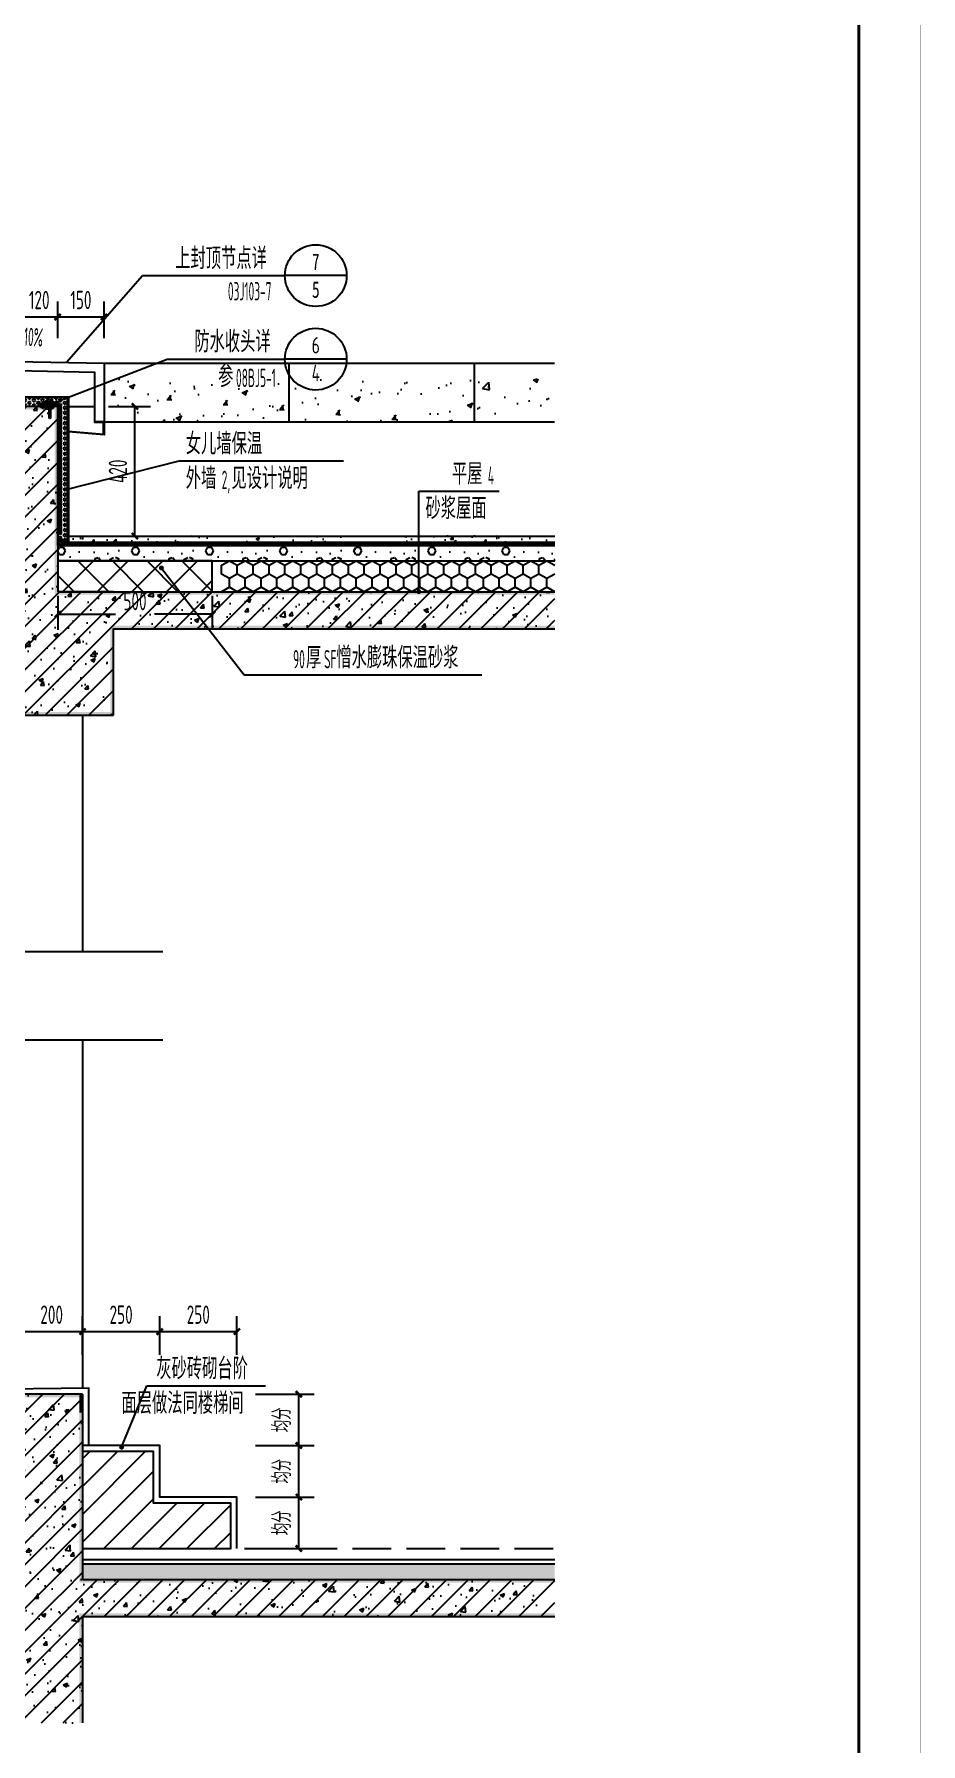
# Model space of a CAD drawing. Extents: x 76956 to 102217, y 21605 to 39570.
# Drawn here: x 99344 to 102217, y 25619 to 31158 of the extents above; entities that cross this region are included whole.
import ezdxf
from ezdxf.enums import TextEntityAlignment as Align

# ---------------------------------------------------------------- set-up
doc = ezdxf.new("R2010")
doc.units = 0
doc.header["$LTSCALE"] = 1000
doc.header["$MEASUREMENT"] = 0
doc.linetypes.add('DASH', pattern=[0.35, 0.25, -0.1])
for name, color, linetype in [('01-标注_尺寸', 124, 'Continuous'), ('01-标注_符号', 200, 'Continuous'), ('02-TEXT_标注', 130, 'Continuous'), ('05-填充_156', 156, 'Continuous'), ('05-填充_天正', 26, 'Continuous'), ('A-D-玻璃剖线', 130, 'Continuous'), ('A-D-金属剖线', 200, 'Continuous'), ('A-O_屋面', 201, 'Continuous'), ('A-O_防水层', 222, 'Continuous'), ('A-STR-面层', 191, 'Continuous'), ('A-SUR_保温', 222, 'Continuous'), ('A-SUR_面层', 191, 'Continuous'), ('A_STR-砼墙', 51, 'Continuous'), ('A_STR-砼柱', 51, 'Continuous'), ('D_石材', 111, 'Continuous'), ('D_石材E', 114, 'Continuous'), ('PUB_WALL', 9, 'Continuous'), ('构造物', 145, 'Continuous')]:
    doc.layers.add(name, color=color, linetype=linetype)
doc.styles.add('_TCH_DIM', font='ros1.shx', dxfattribs={"width": 0.75, "bigfont": 'jd.shx'})
doc.styles.add('_TCH_DIM_T3', font='ros1.shx', dxfattribs={"width": 0.705882, "bigfont": 'jd.shx'})
doc.styles.add('_TCH_LABEL', font='STXIHEI_0.TTF', dxfattribs={"width": 0.75})
doc.dimstyles.new('_TCH_ARCH&&20', dxfattribs={"dimtxt": 59.5, "dimasz": 20, "dimexe": 50, "dimexo": 60, "dimgap": 25.25, "dimtad": 1, "dimdec": 0, "dimzin": 0, "dimdsep": 46, "dimtxsty": '_TCH_DIM_T3', "dimblk": 'ARCHTICK', "dimcen": 0.09, "dimclrt": 7, "dimazin": 2, "dimtfac": 1, "dimtdec": 0, "dimtix": 1, "dimtmove": 2, "dimatfit": 3, "dimfxl": 0, "dimtolj": 1, "dimtzin": 0, "dimarcsym": 0})
pattern_1 = [(45, (0, 0), (-35.35534, 35.35534), []), (50, (0, 0), (143.45204, -12.55043), [15, -165]), (355, (0, 0), (-27.75027, 150.43843), [12, -132]), (100.4514, (11.95, -1.05), (115.70188, 137.8879), [12.74804, -140.22842]), (46.1842, (0, 40), (213.4482, -33.1038), [22.5, -247.5]), (96.6356, (17.79, 37.24), (186.93254, 194.82357), [19.12206, -210.3426]), (351.1842, (0, 40), (186.9324, 194.8237), [18, -198]), (21, (20, 30), (119.38141, -80.52378), [15, -165]), (326, (20, 30), (48.66307, 145.03), [12, -132]), (71.4514, (29.95, 23.29), (168.04453, 64.5061), [12.74804, -140.22842]), (37.5, (0, 0), (2.43197, 66.57877), [0, -130.4, 0, -134, 0, -132.5]), (7.5, (0, 0), (52.613907, 78.88234), [0, -76.4, 0, -127.4, 0, -50.5]), (327.5, (-44.6, 0), (106.764487, -4.510974), [0, -50, 0, -156, 0, -207]), (317.5, (-64.6, 0), (116.63723, 20.021), [0, -65, 0, -103.6, 0, -147])]

# ---------------------------------------------------------------- blocks, each defined once
blk = doc.blocks.new('图框-A1')
for points, const_width in [([(0, 0), (841, 0), (841, 594), (0, 594)], 0.05), ([(766, 584), (25, 584), (25, 10), (766, 10)], 0.5)]:
    blk.add_lwpolyline(points, close=True, dxfattribs=dict(const_width=const_width))
blk = doc.blocks.new('A$C1C2A6847')
for p, q in [((52, 23.1), (55, 28.3)), ((52, 19.1), (55, 14)), ((55, 28.3), (55, 14))]:
    blk.add_line(p, q)
for points in [[(0, 21.1), (2, 23.1), (52, 23.1), (52, 19.1), (2, 19.1), (0, 21.1)], [(56, 42.1), (51, 37.1), (51, 5.1), (56, 0.1)], [(56.7, 41.4), (52, 36.7), (52, 26.6)], [(52, 25.6), (52, 16.6)], [(52, 15.6), (52, 5.6), (56.7, 0.9)]]:
    blk.add_lwpolyline(points)
for centre, start, end in [((52, 26.1), 270, 90), ((52, 16.1), 270, 90), ((56.4, 41.8), 315, 135), ((56.4, 0.5), 225, 45)]:
    blk.add_arc(centre, 0.5, start, end)
blk = doc.blocks.new('_ArchTick')
at = {"color": 0, "linetype": 'ByBlock', "const_width": 0.4}
blk.add_lwpolyline([(-0.5, -0.5), (0.5, 0.5)], dxfattribs=at)
blk = doc.blocks.new('*D188')
at = {"layer": '01-标注_尺寸', "color": 0, "lineweight": -2, "transparency": 16777216}
for p, q in [((99301, 26880.1), (99301, 27004.7)), ((99501, 26880.1), (99501, 27004.7)), ((99301, 26954.7), (99501, 26954.7))]:
    blk.add_line(p, q, dxfattribs=at)
at = {"layer": 'Defpoints', "color": 0, "transparency": 16777216}
for p in [(99501, 26954.7), (99301, 26820.1), (99501, 26820.1)]:
    blk.add_point(p, dxfattribs=at)
at = {"layer": '01-标注_尺寸', "color": 0, "lineweight": -2, "transparency": 16777216, "xscale": 20, "yscale": 20, "zscale": 20, "rotation": 180}
blk.add_blockref('_ArchTick', (99301, 26954.7), dxfattribs=at)
at = {"layer": '01-标注_尺寸', "color": 0, "lineweight": -2, "transparency": 16777216, "xscale": 20, "yscale": 20, "zscale": 20}
blk.add_blockref('_ArchTick', (99501, 26954.7), dxfattribs=at)
at = {"layer": '01-标注_尺寸', "color": 7, "transparency": 16777216, "insert": (99401, 27009.7), "char_height": 59.5, "attachment_point": 5, "style": '_TCH_DIM_T3'}
blk.add_mtext('\\A1;200', dxfattribs=at)
blk = doc.blocks.new('*D189')
at = {"layer": '01-标注_尺寸', "color": 0, "lineweight": -2, "transparency": 16777216}
for p, q in [((99501, 26880.1), (99501, 27004.7)), ((99751, 26880.1), (99751, 27004.7)), ((99501, 26954.7), (99751, 26954.7))]:
    blk.add_line(p, q, dxfattribs=at)
at = {"layer": 'Defpoints', "color": 0, "transparency": 16777216}
for p in [(99751, 26954.7), (99501, 26820.1), (99751, 26820.1)]:
    blk.add_point(p, dxfattribs=at)
at = {"layer": '01-标注_尺寸', "color": 0, "lineweight": -2, "transparency": 16777216, "xscale": 20, "yscale": 20, "zscale": 20, "rotation": 180}
blk.add_blockref('_ArchTick', (99501, 26954.7), dxfattribs=at)
at = {"layer": '01-标注_尺寸', "color": 0, "lineweight": -2, "transparency": 16777216, "xscale": 20, "yscale": 20, "zscale": 20}
blk.add_blockref('_ArchTick', (99751, 26954.7), dxfattribs=at)
at = {"layer": '01-标注_尺寸', "color": 7, "transparency": 16777216, "insert": (99626, 27009.7), "char_height": 59.5, "attachment_point": 5, "style": '_TCH_DIM_T3'}
blk.add_mtext('\\A1;250', dxfattribs=at)
blk = doc.blocks.new('*D190')
at = {"layer": '01-标注_尺寸', "color": 0, "lineweight": -2, "transparency": 16777216}
for p, q in [((99751, 26880.1), (99751, 27004.7)), ((100001, 26880.1), (100001, 27004.7)), ((99751, 26954.7), (100001, 26954.7))]:
    blk.add_line(p, q, dxfattribs=at)
at = {"layer": 'Defpoints', "color": 0, "transparency": 16777216}
for p in [(100001, 26954.7), (99751, 26820.1), (100001, 26820.1)]:
    blk.add_point(p, dxfattribs=at)
at = {"layer": '01-标注_尺寸', "color": 0, "lineweight": -2, "transparency": 16777216, "xscale": 20, "yscale": 20, "zscale": 20, "rotation": 180}
blk.add_blockref('_ArchTick', (99751, 26954.7), dxfattribs=at)
at = {"layer": '01-标注_尺寸', "color": 0, "lineweight": -2, "transparency": 16777216, "xscale": 20, "yscale": 20, "zscale": 20}
blk.add_blockref('_ArchTick', (100001, 26954.7), dxfattribs=at)
at = {"layer": '01-标注_尺寸', "color": 7, "transparency": 16777216, "insert": (99876, 27009.7), "char_height": 59.5, "attachment_point": 5, "style": '_TCH_DIM_T3'}
blk.add_mtext('\\A1;250', dxfattribs=at)
blk = doc.blocks.new('*D191')
at = {"layer": '01-标注_尺寸', "color": 0, "lineweight": -2, "transparency": 16777216}
for p, q in [((100061, 26419), (100251.8, 26419)), ((100201.8, 26252), (100201.8, 26419)), ((100061, 26252), (100251.8, 26252))]:
    blk.add_line(p, q, dxfattribs=at)
at = {"layer": 'Defpoints', "color": 0, "transparency": 16777216}
for p in [(100001, 26419), (100201.8, 26419), (100001, 26252)]:
    blk.add_point(p, dxfattribs=at)
at = {"layer": '01-标注_尺寸', "color": 0, "lineweight": -2, "transparency": 16777216, "xscale": 20, "yscale": 20, "zscale": 20}
for p, rotation in [((100201.8, 26419), 90), ((100201.8, 26252), 270)]:
    blk.add_blockref('_ArchTick', p, dxfattribs=dict(at, rotation=rotation))
at = {"layer": '01-标注_尺寸', "color": 7, "transparency": 16777216, "insert": (100146.8, 26335.5), "char_height": 59.5, "attachment_point": 5, "rotation": 90, "style": '_TCH_DIM_T3'}
blk.add_mtext('\\A1;均分', dxfattribs=at)
blk = doc.blocks.new('*D192')
at = {"layer": '01-标注_尺寸', "color": 0, "lineweight": -2, "transparency": 16777216}
for p, q in [((100061, 26586), (100251.8, 26586)), ((100201.8, 26419), (100201.8, 26586)), ((100061, 26419), (100251.8, 26419))]:
    blk.add_line(p, q, dxfattribs=at)
at = {"layer": 'Defpoints', "color": 0, "transparency": 16777216}
for p in [(100001, 26586), (100201.8, 26586), (100001, 26419)]:
    blk.add_point(p, dxfattribs=at)
at = {"layer": '01-标注_尺寸', "color": 0, "lineweight": -2, "transparency": 16777216, "xscale": 20, "yscale": 20, "zscale": 20}
for p, rotation in [((100201.8, 26586), 90), ((100201.8, 26419), 270)]:
    blk.add_blockref('_ArchTick', p, dxfattribs=dict(at, rotation=rotation))
at = {"layer": '01-标注_尺寸', "color": 7, "transparency": 16777216, "insert": (100146.8, 26502.5), "char_height": 59.5, "attachment_point": 5, "rotation": 90, "style": '_TCH_DIM_T3'}
blk.add_mtext('\\A1;均分', dxfattribs=at)
blk = doc.blocks.new('*D193')
at = {"layer": '01-标注_尺寸', "color": 0, "lineweight": -2, "transparency": 16777216}
for p, q in [((100061, 26752), (100251.8, 26752)), ((100201.8, 26586), (100201.8, 26752)), ((100061, 26586), (100251.8, 26586))]:
    blk.add_line(p, q, dxfattribs=at)
at = {"layer": 'Defpoints', "color": 0, "transparency": 16777216}
for p in [(100001, 26752), (100201.8, 26752), (100001, 26586)]:
    blk.add_point(p, dxfattribs=at)
at = {"layer": '01-标注_尺寸', "color": 0, "lineweight": -2, "transparency": 16777216, "xscale": 20, "yscale": 20, "zscale": 20}
for p, rotation in [((100201.8, 26752), 90), ((100201.8, 26586), 270)]:
    blk.add_blockref('_ArchTick', p, dxfattribs=dict(at, rotation=rotation))
at = {"layer": '01-标注_尺寸', "color": 7, "transparency": 16777216, "insert": (100146.8, 26669), "char_height": 59.5, "attachment_point": 5, "rotation": 90, "style": '_TCH_DIM_T3'}
blk.add_mtext('\\A1;均分', dxfattribs=at)
blk = doc.blocks.new('$LinePat$聚苯板')
at = {"color": 0}
for p, q in [((14.8, -8.6), (0, 0)), ((29.7, 0), (14.8, -8.6)), ((14.8, -25.7), (0, -34.3)), ((14.8, -8.6), (14.8, -25.7)), ((29.7, -34.3), (14.8, -25.7)), ((0, -34.3), (0, -51.4)), ((0, -51.4), (14.8, -60)), ((14.8, -60), (29.7, -51.4))]:
    blk.add_line(p, q, dxfattribs=at)
blk = doc.blocks.new('$LinePat$防水层2')
at = {"color": 0}
blk.add_line((0, 0), (600, 0), dxfattribs=at)
blk.add_solid([(150, 0), (450, 0), (150, -100), (450, -100)], dxfattribs=at)
blk = doc.blocks.new('*D196')
at = {"layer": '01-标注_尺寸', "color": 0, "lineweight": -2, "transparency": 16777216}
for p, q in [((99585.5, 29952), (99720.7, 29952)), ((99670.7, 29532), (99670.7, 29952)), ((99585.5, 29532), (99720.7, 29532))]:
    blk.add_line(p, q, dxfattribs=at)
at = {"layer": 'Defpoints', "color": 0, "transparency": 16777216}
for p in [(99525.5, 29952), (99670.7, 29952), (99525.5, 29532)]:
    blk.add_point(p, dxfattribs=at)
at = {"layer": '01-标注_尺寸', "color": 0, "lineweight": -2, "transparency": 16777216, "xscale": 20, "yscale": 20, "zscale": 20}
for p, rotation in [((99670.7, 29952), 90), ((99670.7, 29532), 270)]:
    blk.add_blockref('_ArchTick', p, dxfattribs=dict(at, rotation=rotation))
at = {"layer": '01-标注_尺寸', "color": 7, "transparency": 16777216, "insert": (99615.7, 29742), "char_height": 59.5, "attachment_point": 5, "rotation": 90, "style": '_TCH_DIM_T3'}
blk.add_mtext('\\A1;420', dxfattribs=at)
blk = doc.blocks.new('*D198')
at = {"layer": '01-标注_尺寸', "color": 0, "lineweight": -2, "transparency": 16777216}
for p, q in [((99300.7, 30241.9), (99280.7, 30241.9)), ((99300.7, 30172.9), (99300.7, 30291.9)), ((99300.7, 30241.9), (99420.7, 30241.9)), ((99420.7, 30172.9), (99420.7, 30291.9)), ((99420.7, 30241.9), (99440.7, 30241.9))]:
    blk.add_line(p, q, dxfattribs=at)
at = {"layer": 'Defpoints', "color": 0, "transparency": 16777216}
for p in [(99420.7, 30241.9), (99300.7, 30112.9), (99420.7, 30112.9)]:
    blk.add_point(p, dxfattribs=at)
at = {"layer": '01-标注_尺寸', "color": 0, "lineweight": -2, "transparency": 16777216, "xscale": 20, "yscale": 20, "zscale": 20}
blk.add_blockref('_ArchTick', (99300.7, 30241.9), dxfattribs=at)
at = {"layer": '01-标注_尺寸', "color": 0, "lineweight": -2, "transparency": 16777216, "xscale": 20, "yscale": 20, "zscale": 20, "rotation": 180}
blk.add_blockref('_ArchTick', (99420.7, 30241.9), dxfattribs=at)
at = {"layer": '01-标注_尺寸', "color": 7, "transparency": 16777216, "insert": (99360.7, 30296.9), "char_height": 59.5, "attachment_point": 5, "style": '_TCH_DIM_T3'}
blk.add_mtext('\\A1;120', dxfattribs=at)
blk = doc.blocks.new('*D199')
at = {"layer": '01-标注_尺寸', "color": 0, "lineweight": -2, "transparency": 16777216}
for p, q in [((99420.7, 30172.9), (99420.7, 30291.9)), ((99420.7, 30241.9), (99570.7, 30241.9)), ((99570.7, 30172.9), (99570.7, 30291.9))]:
    blk.add_line(p, q, dxfattribs=at)
at = {"layer": 'Defpoints', "color": 0, "transparency": 16777216}
for p in [(99570.7, 30241.9), (99420.7, 30112.9), (99570.7, 30112.9)]:
    blk.add_point(p, dxfattribs=at)
at = {"layer": '01-标注_尺寸', "color": 0, "lineweight": -2, "transparency": 16777216, "xscale": 20, "yscale": 20, "zscale": 20, "rotation": 180}
blk.add_blockref('_ArchTick', (99420.7, 30241.9), dxfattribs=at)
at = {"layer": '01-标注_尺寸', "color": 0, "lineweight": -2, "transparency": 16777216, "xscale": 20, "yscale": 20, "zscale": 20}
blk.add_blockref('_ArchTick', (99570.7, 30241.9), dxfattribs=at)
at = {"layer": '01-标注_尺寸', "color": 7, "transparency": 16777216, "insert": (99495.7, 30296.9), "char_height": 59.5, "attachment_point": 5, "style": '_TCH_DIM_T3'}
blk.add_mtext('\\A1;150', dxfattribs=at)
blk = doc.blocks.new('*D220')
at = {"layer": '01-标注_尺寸', "color": 0, "lineweight": -2, "transparency": 16777216}
for p, q in [((99421, 29338.6), (99421, 29228.6)), ((99921, 29338.6), (99921, 29228.6)), ((99421, 29278.6), (99608, 29278.6)), ((99921, 29278.6), (99734.1, 29278.6))]:
    blk.add_line(p, q, dxfattribs=at)
at = {"layer": 'Defpoints', "color": 0, "transparency": 16777216}
for p in [(99421, 29398.6), (99921, 29398.6), (99921, 29278.6)]:
    blk.add_point(p, dxfattribs=at)
at = {"layer": '01-标注_尺寸', "color": 0, "lineweight": -2, "transparency": 16777216, "xscale": 20, "yscale": 20, "zscale": 20, "rotation": 180}
blk.add_blockref('_ArchTick', (99421, 29278.6), dxfattribs=at)
at = {"layer": '01-标注_尺寸', "color": 0, "lineweight": -2, "transparency": 16777216, "xscale": 20, "yscale": 20, "zscale": 20}
blk.add_blockref('_ArchTick', (99921, 29278.6), dxfattribs=at)
at = {"layer": '01-标注_尺寸', "color": 7, "transparency": 16777216, "insert": (99671, 29321.4), "char_height": 59.5, "attachment_point": 5, "style": '_TCH_DIM_T3'}
blk.add_mtext('\\A1;500', dxfattribs=at)

msp = doc.modelspace()

# ---------------------------------------------------------------- hatches: boundary and pattern name
at = {"transparency": 33554641}
h = msp.add_hatch(dxfattribs=at)
h.set_pattern_fill('ANSI37', color=26, scale=50)
h.set_pattern_definition([(45, (104001, 12251.97), (-56.1266, 56.1266), []), (135, (104001, 12251.97), (-56.1266, -56.1266), [])])
h.paths.add_polyline_path([(99421, 29352), (99921, 29352), (99921, 29452), (99421, 29452)])
at = {"layer": '05-填充_156'}
h = msp.add_hatch(dxfattribs=at)
h.set_pattern_fill('AR-CONC', color=256, scale=100)
h.set_pattern_definition([(50, (-141527.78, 323646.94), (182.18467, -15.939086), [19.05, -209.55]), (355, (-141527.78, 323646.94), (-35.24283, 191.05664), [15.24, -167.64]), (100.451, (-141512.6, 323645.6), (146.9425, 175.11669), [16.19, -178.09]), (46.1842, (-141527.78, 323697.74), (271.07904, -42.04233), [28.575, -314.325]), (96.6356, (-141505.19, 323694.23), (237.40423, 247.42556), [24.285, -267.135]), (351.184, (-141527.78, 323697.74), (237.4046, 247.42512), [22.86, -251.46]), (21, (-141502.38, 323685.04), (151.61488, -102.26552), [19.05, -209.55]), (326, (-141502.38, 323685.04), (61.80203, 184.18797), [15.24, -167.64]), (71.4514, (-141489.74, 323676.51), (213.41649, 81.92286), [16.19, -178.09]), (37.5, (-141527.776, 323646.937), (3.088603, 84.555039), [0, -165.608, 0, -170.18, 0, -168.275]), (7.5, (-141527.78, 323646.94), (66.819663, 100.180575), [0, -97.028, 0, -161.798, 0, -64.135]), (327.5, (-141584.42, 323646.94), (135.590595, -5.728744), [0, -63.5, 0, -198.12, 0, -262.89]), (317.5, (-141609.82, 323646.94), (148.12918, 25.42649), [0, -82.55, 0, -131.572, 0, -186.69])])
h.paths.add_polyline_path([(99570.7, 30042), (99570.7, 29902), (101029.6, 29902), (101029.6, 30042)])
at = {"layer": '05-填充_天正'}
h = msp.add_hatch(dxfattribs=at)
h.set_pattern_fill('钢筋混凝土', color=256, scale=20, style=0)
h.set_pattern_definition(pattern_1)
h.paths.add_polyline_path([(99301, 29352), (99421, 29352), (99421, 29952), (99301, 29952)])
h = msp.add_hatch(dxfattribs=at)
h.set_pattern_fill('钢筋混凝土', color=256, scale=20, style=0)
h.set_pattern_definition(pattern_1)
h.paths.add_polyline_path([(99301, 28952), (99601, 28952), (99601, 29352), (99301, 29352)])
h = msp.add_hatch(dxfattribs=at)
h.set_pattern_fill('钢筋混凝土', color=256, scale=20, style=0)
h.set_pattern_definition(pattern_1)
h.paths.add_polyline_path([(99601, 29352), (99601, 29232), (101031, 29232), (101031, 29352)])
h = msp.add_hatch(dxfattribs=at)
h.set_pattern_fill('钢筋混凝土', color=256, scale=20, style=0)
h.set_pattern_definition(pattern_1)
h.paths.add_polyline_path([(99501, 26752), (99181, 26752), (99181, 26692), (99501, 26692)])
h = msp.add_hatch(dxfattribs=at)
h.set_pattern_fill('钢筋混凝土', color=256, scale=20, style=0)
h.set_pattern_definition(pattern_1)
h.paths.add_polyline_path([(99501, 26692), (99301, 26692), (99301, 26152), (99311, 26142), (99401, 26092), (99491, 26142), (99501, 26152)])
h = msp.add_hatch(dxfattribs=at)
h.set_pattern_fill('AR-CONC', color=256, scale=20, style=0)
h.set_pattern_definition([(50, (0, 0), (36.436934, -3.187817), [3.81, -41.91]), (355, (0, 0), (-7.048565, 38.211329), [3.048, -33.528]), (100.451, (3.036, -0.266), (29.3885, 35.023338), [3.238, -35.618]), (46.1842, (0, 10.16), (54.215808, -8.408466), [5.715, -62.865]), (96.6356, (4.52, 9.46), (47.480847, 49.48511), [4.857, -53.427]), (351.184, (0, 10.16), (47.48092, 49.485024), [4.572, -50.292]), (21, (5.08, 7.62), (30.322976, -20.453104), [3.81, -41.91]), (326, (5.08, 7.62), (12.360406, 36.837593), [3.048, -33.528]), (71.4514, (7.607, 5.916), (42.683298, 16.384572), [3.238, -35.618]), (37.5, (0, 0), (0.6177207, 16.9110078), [0, -33.1216, 0, -34.036, 0, -33.655]), (7.5, (0, 0), (13.3639325, 20.036115), [0, -19.4056, 0, -32.3596, 0, -12.827]), (327.5, (-11.328, 0), (27.118119, -1.1457488), [0, -12.7, 0, -39.624, 0, -52.578]), (317.5, (-16.408, 0), (29.6258363, 5.085298), [0, -16.51, 0, -26.3144, 0, -37.338])])
h.paths.add_polyline_path([(99501, 26202), (99501, 26152), (101031, 26152), (101031, 26202)])
h = msp.add_hatch(dxfattribs=at)
h.set_pattern_fill('钢筋混凝土', color=256, scale=20, style=0)
h.set_pattern_definition(pattern_1)
h.paths.add_polyline_path([(98051, 26152), (98051, 26032), (99301, 26032), (99311, 26042), (99401, 26092), (99311, 26142), (99301, 26152)])
h = msp.add_hatch(dxfattribs=at)
h.set_pattern_fill('钢筋混凝土', color=256, scale=20, style=0)
h.set_pattern_definition(pattern_1)
h.paths.add_polyline_path([(99401, 26092), (99491, 26042), (99501, 26032), (101031, 26032), (101031, 26152), (99501, 26152), (99491, 26142)])
h = msp.add_hatch(dxfattribs=at)
h.set_pattern_fill('钢筋混凝土', color=256, scale=20, style=0)
h.set_pattern_definition(pattern_1)
h.paths.add_polyline_path([(99401, 26092), (99311, 26042), (99301, 26032), (99301, 25687), (99501, 25687), (99501, 26032), (99491, 26042)])
at = {"layer": 'A-SUR_保温'}
h = msp.add_hatch(dxfattribs=at)
h.set_pattern_fill('HEX', color=26, scale=5)
h.set_pattern_definition([(0, (0, 0), (0, 8.24889), [4.7625, -9.525]), (120, (0, 0), (-7.1437483, -4.124445), [4.7625, -9.525]), (60, (4.7625, 0), (-7.1437483, 4.124445), [4.7625, -9.525])])
h.paths.add_polyline_path([(99301, 29952), (99301, 29982), (99451, 29982), (99451, 29502), (99421, 29502), (99421, 29952)])
h = msp.add_hatch(dxfattribs=at)
h.set_pattern_fill('混凝土', color=26, scale=15)
h.set_pattern_definition([(50, (9896.17, 431655.01), (107.589027, -9.41282), [11.25, -123.75]), (355, (9896.17, 431655.01), (-20.8127, 112.82882), [9, -99]), (100.4514, (9905.14, 431654.23), (86.776407, 103.41593), [9.561029, -105.171317]), (46.1842, (9896.17, 431685.01), (160.086157, -24.827852), [16.875, -185.625]), (96.6356, (9909.51, 431682.94), (140.199406, 146.11768), [14.34154, -157.75695]), (351.1842, (9896.17, 431685.01), (140.19929, 146.11779), [13.5, -148.5]), (21, (9911.17, 431677.51), (89.536058, -60.392834), [11.25, -123.75]), (326, (9911.17, 431677.51), (36.4973, 108.772507), [9, -99]), (71.4514, (9918.63, 431672.48), (126.033394, 48.379575), [9.561029, -105.171317]), (37.5, (9896.17, 431655.01), (1.8239783, 49.934078), [0, -97.8, 0, -100.5, 0, -99.375]), (7.5, (9896.17, 431655.01), (39.4604306, 59.161757), [0, -57.3, 0, -95.55, 0, -37.875]), (327.5, (9862.72, 431655.01), (80.0733654, -3.3832308), [0, -37.5, 0, -117, 0, -155.25]), (317.5, (9847.72, 431655.01), (87.477925, 15.015747), [0, -48.75, 0, -77.7, 0, -110.25])])
h.paths.add_polyline_path([(101030.7, 29512.2), (101030.7, 29532.9), (99461, 29532.9), (99461, 29512.4)])
h = msp.add_hatch(dxfattribs=at)
h.set_pattern_fill('加气混凝土', color=26, scale=20)
h.set_pattern_definition([(0, (130126, 427501.8), (120, 240), [0, -240]), (0, (129985.6, 427469.4), (120, 240), [0, -240]), (0, (130063.6, 427467), (120, 240), [0, -240]), (0, (130148.8, 427537.8), (120, 240), [0, -240]), (0, (130049.2, 427455), (120, 240), [0, -240]), (0, (130172.8, 427689), (120, 240), [0, -240]), (0, (130099.6, 427669.8), (120, 240), [0, -240]), (0, (130138, 427639.8), (120, 240), [0, -240]), (0, (129942.4, 427635), (120, 240), [0, -240]), (0, (130060, 427624.2), (120, 240), [0, -240]), (0, (130014.4, 427563), (120, 240), [0, -240]), (0, (130016.8, 427473), (120, 240), [0, -240]), (0, (130106.8, 427463.4), (120, 240), [0, -240]), (0, (130172.8, 427569), (120, 240), [0, -240]), (0, (129948.4, 427531.8), (120, 240), [0, -240]), (0, (129968.8, 427572.6), (120, 240), [0, -240]), (0, (130062.4, 427555.8), (120, 240), [0, -240]), (0, (130028.8, 427521), (120, 240), [0, -240]), (0, (130009.6, 427600.2), (120, 240), [0, -240]), (0, (130039.6, 427690.2), (120, 240), [0, -240]), (0, (129958, 427481.4), (120, 240), [0, -240]), (0, (130090, 427641), (120, 240), [0, -240]), (0, (129978.4, 427644.6), (120, 240), [0, -240]), (0, (129959.2, 427675.8), (120, 240), [0, -240]), (130.601294, (130158.052, 427613.867), (-599.99999337, 720.00000315), [10.53662, -4414.8444]), (18.434949, (130140.91, 427618.438), (599.9999978, 239.9999982), [10.8421, -1507.05116]), (90, (130140.91, 427608.15), (120, 240), [10.28571, -469.71426]), (161.565051, (130151.195, 427604.724), (-600.000003, 239.999982), [10.8421, -1507.05116]), (53.130102, (130151.195, 427604.724), (120, 240), [11.42857, -1188.5714]), (135, (130160.34, 427482.44), (-120.000015, 239.999984), [9.69746, -669.12504]), (45, (130146.62, 427482.44), (120, 239.999999), [9.69746, -669.12504]), (135, (130153.48, 427475.58), (-120.000015, 239.999984), [9.69746, -669.12504]), (45, (130153.48, 427475.58), (120, 239.999999), [9.69746, -669.12504]), (116.56505, (130044.9, 427643.58), (-2e-05, 479.99999), [12.77753, -255.5506]), (180, (130039.2, 427655), (-120, 240), [13.71429, -226.2857]), (63.43495, (130019.77, 427643.58), (1e-06, 480), [12.77753, -255.5506]), (116.56505, (130025.48, 427632.15), (-2e-05, 479.99999), [12.77753, -255.5506]), (0, (130025.48, 427632.15), (120, 240), [13.71429, -226.2857]), (63.43495, (130039.2, 427632.15), (1e-06, 480), [12.77753, -255.5506]), (107.102728, (130135.195, 427562.438), (-359.99998624, 1200.00000194), [15.54454, -6513.161]), (143.972626, (130130.624, 427577.295), (-2279.9999711, 1679.9999981), [15.54454, -3248.808]), (180, (130118.05, 427586.44), (-120, 240), [14.85714, -225.14284]), (36.0273733, (130090.624, 427577.295), (2279.99998315, 1679.9999819), [15.54454, -3248.808]), (71.565051, (130086.052, 427563.58), (360.000002, 1199.999998), [14.45613, -1503.43712]), (107.102728, (130090.624, 427548.724), (-359.99998624, 1200.00000194), [15.54454, -6513.161]), (143.972626, (130103.195, 427539.581), (-2279.9999711, 1679.9999981), [15.54454, -3248.808]), (0, (130103.2, 427539.58), (120, 240), [14.85714, -225.14284]), (36.0273733, (130118.052, 427539.581), (2279.99998315, 1679.9999819), [15.54454, -3248.808]), (71.565051, (130130.624, 427548.724), (360.000002, 1199.999998), [14.45613, -1503.43712]), (150.255118, (130137.48, 427674.438), (-360.0000009, 239.999997), [9.21401, -1925.72784]), (90, (130129.48, 427669.87), (120, 240), [9.14286, -470.8571]), (29.744881, (130129.48, 427669.867), (360.0000002, 239.9999989), [9.21401, -1925.72784]), (116.56505, (130081.48, 427504.15), (-2e-05, 479.99999), [12.77753, -255.5506]), (168.690067, (130075.767, 427515.58), (-1080.0000008, 239.999994), [11.6549, -2435.8742]), (41.185925, (130055.195, 427509.867), (2999.99998182, 2639.9999769), [12.14874, -5090.3208]), (90, (130055.2, 427498.44), (120, 240), [11.42857, -468.5714]), (138.814074, (130064.338, 427490.438), (-2999.99994668, 2640.0000168), [12.14874, -5090.3208]), (16.6992442, (130064.338, 427490.438), (3959.9999702, 1199.99998743), [11.93178, -4999.415]), (60.945396, (130075.767, 427493.867), (119.99999968, 239.99999788), [11.76643, -4930.1358]), (109.983106, (129980.91, 427604.724), (-600.00000226, 1679.99999555), [13.3768, -5604.879]), (155.556045, (129976.338, 427617.295), (-1560.00000595, 719.99998504), [13.8092, -5786.0526]), (24.4439547, (129951.195, 427617.295), (1560.00000078, 719.99999654), [13.8092, -5786.0526]), (70.0168934, (129946.624, 427604.724), (600.0000018, 1679.99999583), [13.3768, -5604.879]), (109.983106, (129951.195, 427592.152), (-600.00000226, 1679.99999555), [13.3768, -5604.879]), (160.016893, (129963.767, 427587.58), (-600.0000004, 239.9999891), [13.3768, -2795.751]), (19.9831065, (129963.767, 427587.58), (599.9999967, 239.9999996), [13.3768, -2795.751]), (70.0168934, (129976.338, 427592.152), (600.0000018, 1679.99999583), [13.3768, -5604.879]), (122.005383, (130070.052, 427583.01), (-120.0000161, 239.9999877), [10.78169, -2253.3736]), (18.434949, (130054.052, 427588.724), (599.9999978, 239.9999982), [10.8421, -1507.05116]), (90, (130054.05, 427578.44), (120, 240), [10.28571, -469.71426]), (161.565051, (130064.34, 427575.01), (-600.000003, 239.999982), [10.8421, -1507.05116]), (54.462322, (130064.338, 427575.01), (839.9999988, 1199.9999982), [9.83123, -4119.2846]), (116.56505, (130000.34, 427524.72), (-2e-05, 479.99999), [12.77753, -255.5506]), (180, (129994.62, 427536.15), (-120, 240), [12.57143, -227.42856]), (59.0362434, (129975.195, 427524.724), (120.0000004, 239.9999988), [13.32789, -2785.5288]), (120.963756, (129982.052, 427513.295), (-120.0000164, 239.999989), [13.32789, -2785.5288]), (0, (129982.05, 427513.3), (120, 240), [12.57143, -227.42856]), (63.43495, (129994.62, 427513.3), (1e-06, 480), [12.77753, -255.5506])])
h.paths.add_polyline_path([(101031, 29452), (101031, 29502), (99421, 29502), (99421, 29452)])
h = msp.add_hatch(dxfattribs=at)
h.set_pattern_fill('ANSI31', color=26, scale=40)
h.set_pattern_definition([(45, (78542.69, 11331.4), (-44.90128, 44.90128), [])])
h.paths.add_polyline_path([(99501, 26566), (99501, 26252), (99981, 26252), (99981, 26399), (99731, 26399), (99731, 26566)])
at = {"layer": 'A_STR-砼柱'}
for points in [[(99601, 29242), (99591, 29242), (99591, 28962), (99311, 28962), (99311, 29352), (99301, 29352), (99301, 28952), (99601, 28952)], [(99411, 29352), (99411, 29342), (99601, 29342), (99601, 29352)]]:
    msp.add_hatch(color=256, dxfattribs=at).paths.add_polyline_path(points)
at = {"layer": 'PUB_WALL'}
for points in [[(99421, 29952), (99301, 29952), (99301, 29942), (99421, 29942)], [(99411, 29352), (99421, 29352), (99421, 29952), (99411, 29952)], [(99601, 29352), (99601, 29342), (101031, 29342), (101031, 29352)], [(99601, 29242), (99601, 29232), (101031, 29232), (101031, 29242)], [(99501, 26752), (99181, 26752), (99181, 26742), (99501, 26742)], [(99501, 26752), (99501, 26692), (99491, 26692), (99491, 26752)], [(99501, 26692), (99501, 26152), (99491, 26142), (99491, 26692)], [(99501, 26202), (101031, 26202), (101031, 26192), (99501, 26192)], [(99501, 26152), (101031, 26152), (101031, 26142), (99491, 26142)], [(99501, 26152), (101031, 26152), (101031, 26162), (99501, 26162)], [(99501, 26032), (99501, 25687), (99491, 25687), (99491, 26042)], [(99501, 26032), (101031, 26032), (101031, 26042), (99491, 26042)]]:
    msp.add_hatch(color=256, dxfattribs=at).paths.add_polyline_path(points)

# ---------------------------------------------------------------- linework, layer by layer
at = {"color": 26}
for points in [[(99301, 29952), (99301, 29982), (99451, 29982), (99451, 29502), (99421, 29502), (99421, 29952)], [(99421, 29352), (99921, 29352), (99921, 29452), (99421, 29452)]]:
    msp.add_lwpolyline(points, close=True, dxfattribs=at)
at = {"layer": '01-标注_符号'}
for p, q in [((99448.8, 30095.7), (99694.9, 30375.9)), ((99694.9, 30375.9), (100156.7, 30375.9)), ((100356.7, 30375.9), (100156.7, 30375.9)), ((99408.3, 29963.8), (99775.3, 30105.2)), ((99775.3, 30105.2), (100156.7, 30105.2)), ((100356.7, 30105.2), (100156.7, 30105.2)), ((99443.5, 29681.5), (99814.5, 29775.5)), ((99814.5, 29775.5), (100347, 29775.5)), ((100590.6, 29352), (100590.3, 29678)), ((100590.3, 29678), (100850.9, 29678)), ((99756.4, 29428.6), (100024.4, 29082.5)), ((100024.4, 29082.5), (100794.2, 29082.5)), ((99627.6, 26580.5), (99709.1, 26779.3)), ((99709.1, 26779.3), (100093.7, 26779.3))]:
    msp.add_line(p, q, dxfattribs=at)
msp.add_lwpolyline([(99228.2, 30131.5, 0, 0, 0), (99386.9, 30123.8, 16, 0, 0), (99446.9, 30120.9, 0, 0, 0)], format="xyseb", dxfattribs=at)
at = {"layer": '01-标注_符号', "const_width": 8}
for points in [[(99754, 29431.8, 1), (99758.9, 29425.5, 1)], [(100590.6, 29348, 1), (100590.5, 29356, 1)], [(99626.1, 26576.8, 1), (99629.1, 26584.2, 1)]]:
    msp.add_lwpolyline(points, format="xyb", close=True, dxfattribs=at)
at = {"layer": '01-标注_符号'}
for points in [[(99761, 28185.5), (99298.5, 28185.5), (99283.2, 28143.5), (99268.4, 28227.5), (99253.5, 28185.5), (98791, 28185.5)], [(99761, 27898.9), (99298.5, 27898.9), (99283.2, 27856.9), (99268.4, 27940.9), (99253.5, 27898.9), (98791, 27898.9)]]:
    msp.add_lwpolyline(points, dxfattribs=at)
for centre, radius in [((100256.7, 30375.9), 100), ((100256.7, 30105.2), 100), ((99448.3, 30095.1), 0.876), ((99393.1, 29957.9), 16.2)]:
    msp.add_circle(centre, radius, dxfattribs=at)
at = {"layer": 'A-D-玻璃剖线'}
for p, q in [((99501, 28952), (99501, 28185.5)), ((99501, 27898.9), (99501, 26770.6))]:
    msp.add_line(p, q, dxfattribs=at)
at = {"layer": 'A-D-金属剖线'}
msp.add_lwpolyline([(99456, 29852.4), (99454, 29852.4), (99454, 29872.4), (99568.7, 29862.2), (99568.7, 29900), (99540.7, 29900), (99540.7, 29902), (99570.7, 29902), (99570.7, 29860), (99456, 29870.2), (99456, 29852.4)], dxfattribs=at)
at = {"layer": 'A-O_屋面'}
for p, q in [((99456, 29532), (101031, 29532)), ((99421, 29502), (101031.1, 29501.9)), ((99421, 29502), (101031, 29502)), ((99421, 29452), (101031, 29452))]:
    msp.add_line(p, q, dxfattribs=at)
msp.add_lwpolyline([(99456, 29982), (99456, 29512)], dxfattribs=at)
at = {"layer": 'A-O_防水层'}
msp.add_lwpolyline([(99421, 29822.9), (99421, 29537.5, 0.408991), (99456, 29502), (101031, 29502)], format="xyb", dxfattribs=at)
at = {"layer": 'A-STR-面层'}
for points in [[(99521, 26586), (99521, 26772), (99161, 26767), (99161, 26662), (99181, 26666.3), (99181, 26652), (98751, 26652), (98751, 26487)], [(100001, 26252), (100001, 26419), (99751, 26419), (99751, 26586), (99501, 26586)], [(99501, 26217), (101031, 26217)]]:
    msp.add_lwpolyline(points, dxfattribs=at)
at = {"layer": 'A-STR-面层', "linetype": 'DASH', "ltscale": 0.5}
msp.add_lwpolyline([(99501, 26252), (101031, 26252)], dxfattribs=at)
at = {"layer": 'A-SUR_保温', "color": 26}
msp.add_line((99451, 29982.9), (99451, 29507.5), dxfattribs=at)
at = {"layer": 'A-SUR_保温'}
msp.add_line((99456, 29952), (99540.7, 29952), dxfattribs=at)
msp.add_lwpolyline([(99456, 29982), (99301, 29982)], dxfattribs=at)
msp.add_lwpolyline([(99501, 26566), (99501, 26252), (99981, 26252), (99981, 26399), (99731, 26399), (99731, 26566)], close=True, dxfattribs=at)
at = {"layer": 'A-SUR_面层'}
for p, q in [((99501, 26202), (101031, 26202)), ((99501, 26152), (101031, 26152))]:
    msp.add_line(p, q, dxfattribs=at)
at = {"layer": 'A_STR-砼墙'}
for p, q in [((99421, 29952), (99301, 29952)), ((99421, 29952), (99421, 29352)), ((99601, 29352), (101031, 29352)), ((99601, 29232), (101031, 29232)), ((99501, 26752), (99181, 26752)), ((99501, 26752), (99501, 26692)), ((99501, 26692), (99501, 26152)), ((99501, 26152), (101031, 26152)), ((99501, 26032), (99501, 25687)), ((99501, 26032), (101031, 26032))]:
    msp.add_line(p, q, dxfattribs=at)
at = {"layer": 'A_STR-砼柱'}
for p, q in [((99601, 29352), (99421, 29352)), ((99601, 28952), (99601, 29232)), ((99301, 28952), (99601, 28952))]:
    msp.add_line(p, q, dxfattribs=at)
at = {"layer": 'D_石材'}
msp.add_lwpolyline([(99051, 30102), (99570.7, 30092), (99570.7, 29902), (99540.7, 29902), (99540.7, 30062), (99081, 30072), (99081, 28982), (99301, 28982), (99301, 28952), (99051, 28952)], close=True, dxfattribs=at)
at = {"layer": 'D_石材E'}
for p, q in [((99570.7, 30092), (101029.8, 30092)), ((100170.7, 29902), (100170.7, 30092)), ((100770.7, 29902), (100770.7, 30092)), ((99570.7, 29902), (101029.6, 29902))]:
    msp.add_line(p, q, dxfattribs=at)

# ---------------------------------------------------------------- block references
at = {"xscale": 20, "yscale": 20, "zscale": 20, "rotation": 270}
msp.add_blockref('图框-A1', (90336.3, 39569.4), dxfattribs=at)
at = {"layer": 'A-O_防水层', "xscale": -0.05781799467190771, "yscale": 0.05, "zscale": 0.05}
for p in [(99391.3, 29962), (99391.3, 29957), (99426, 29962), (99426, 29957)]:
    msp.add_blockref('$LinePat$防水层2', p, dxfattribs=at)
at = {"layer": 'A-O_防水层', "yscale": 0.05, "zscale": 0.05}
for p, xscale, rotation in [((99426, 29962), 0.05053359340666724, 270.0000000000412), ((99426, 29931.6), 0.05053359340666724, 270.0000000000412), ((99431, 29962), 0.05053589946296554, 270.0000000000393), ((99431, 29931.6), 0.05053589946296554, 270.0000000000393), ((99426, 29901.3), 0.05053359340666724, 270.0000000000412), ((99426, 29871), 0.05053359340666724, 270.0000000000412), ((99431, 29901.3), 0.05053589946296554, 270.0000000000393), ((99431, 29871), 0.05053589946296554, 270.0000000000393), ((99426, 29840.7), 0.05053359340666724, 270.0000000000412), ((99426, 29810.4), 0.05053359340666724, 270.0000000000412), ((99431, 29840.7), 0.05053589946296554, 270.0000000000393), ((99431, 29810.4), 0.05053589946296554, 270.0000000000393), ((99426, 29780), 0.05053359340666724, 270.0000000000412), ((99426, 29749.7), 0.05053359340666724, 270.0000000000412), ((99431, 29780), 0.05053589946296554, 270.0000000000393), ((99431, 29749.7), 0.05053589946296554, 270.0000000000393), ((99426, 29719.4), 0.05053359340666724, 270.0000000000412), ((99426, 29689.1), 0.05053359340666724, 270.0000000000412), ((99431, 29719.4), 0.05053589946296554, 270.0000000000393), ((99431, 29689.1), 0.05053589946296554, 270.0000000000393), ((99426, 29658.8), 0.05053359340666724, 270.0000000000412), ((99431, 29658.8), 0.05053589946296554, 270.0000000000393), ((99426, 29628.4), 0.05053359340666724, 270.0000000000412), ((99426, 29598.1), 0.05053359340666724, 270.0000000000412), ((99431, 29628.4), 0.05053589946296554, 270.0000000000393), ((99431, 29598.1), 0.05053589946296554, 270.0000000000393), ((99419.7, 29531.2), 0.07131300141532333, 314.5723964192296), ((99426, 29567.8), 0.05053359340666724, 270.0000000000412), ((99425.7, 29532.2), 0.05952796105700679, 314.5384838318996), ((99431, 29567.8), 0.05053589946296554, 270.0000000000393), ((99456, 29512), 0.05048300162433847, 359.9982399797228), ((99456, 29507), 0.05048361993015255, 359.9982399797231), ((99486.3, 29512), 0.05048300162433847, 359.9982399797228), ((99486.3, 29507), 0.05048361993015255, 359.9982399797231), ((99516.6, 29512), 0.05048300162433847, 359.9982399797228), ((99516.6, 29507), 0.05048361993015255, 359.9982399797231), ((99546.9, 29512), 0.05048300162433847, 359.9982399797228), ((99546.9, 29507), 0.05048361993015255, 359.9982399797231), ((99577.2, 29512), 0.05048300162433847, 359.9982399797228), ((99577.2, 29507), 0.05048361993015255, 359.9982399797231), ((99607.4, 29507), 0.05048361993015255, 359.9982399797231), ((99607.5, 29512), 0.05048300162433847, 359.9982399797228), ((99637.7, 29512), 0.05048300162433847, 359.9982399797228), ((99637.7, 29507), 0.05048361993015255, 359.9982399797231), ((99668, 29512), 0.05048300162433847, 359.9982399797228), ((99668, 29507), 0.05048361993015255, 359.9982399797231), ((99698.3, 29512), 0.05048300162433847, 359.9982399797228), ((99698.3, 29507), 0.05048361993015255, 359.9982399797231), ((99728.6, 29512), 0.05048300162433847, 359.9982399797228), ((99728.6, 29507), 0.05048361993015255, 359.9982399797231), ((99758.9, 29512), 0.05048300162433847, 359.9982399797228), ((99758.9, 29507), 0.05048361993015255, 359.9982399797231), ((99789.2, 29512), 0.05048300162433847, 359.9982399797228), ((99789.2, 29507), 0.05048361993015255, 359.9982399797231), ((99819.5, 29512), 0.05048300162433847, 359.9982399797228), ((99819.5, 29507), 0.05048361993015255, 359.9982399797231), ((99849.8, 29512), 0.05048300162433847, 359.9982399797228), ((99849.8, 29507), 0.05048361993015255, 359.9982399797231), ((99880.1, 29512), 0.05048300162433847, 359.9982399797228), ((99880.1, 29507), 0.05048361993015255, 359.9982399797231), ((99910.3, 29507), 0.05048361993015255, 359.9982399797231), ((99910.4, 29512), 0.05048300162433847, 359.9982399797228), ((99940.6, 29511.9), 0.05048300162433847, 359.9982399797228), ((99940.6, 29506.9), 0.05048361993015255, 359.9982399797231), ((99970.9, 29511.9), 0.05048300162433847, 359.9982399797228), ((99970.9, 29506.9), 0.05048361993015255, 359.9982399797231), ((100001.2, 29511.9), 0.05048300162433847, 359.9982399797228), ((100001.2, 29506.9), 0.05048361993015255, 359.9982399797231), ((100031.5, 29511.9), 0.05048300162433847, 359.9982399797228), ((100031.5, 29506.9), 0.05048361993015255, 359.9982399797231), ((100061.8, 29511.9), 0.05048300162433847, 359.9982399797228), ((100061.8, 29506.9), 0.05048361993015255, 359.9982399797231), ((100092.1, 29511.9), 0.05048300162433847, 359.9982399797228), ((100092.1, 29506.9), 0.05048361993015255, 359.9982399797231), ((100122.4, 29511.9), 0.05048300162433847, 359.9982399797228), ((100122.4, 29506.9), 0.05048361993015255, 359.9982399797231), ((100152.7, 29511.9), 0.05048300162433847, 359.9982399797228), ((100152.7, 29506.9), 0.05048361993015255, 359.9982399797231), ((100183, 29511.9), 0.05048300162433847, 359.9982399797228), ((100183, 29506.9), 0.05048361993015255, 359.9982399797231), ((100213.2, 29506.9), 0.05048361993015255, 359.9982399797231), ((100213.3, 29511.9), 0.05048300162433847, 359.9982399797228), ((100243.5, 29511.9), 0.05048300162433847, 359.9982399797228), ((100243.5, 29506.9), 0.05048361993015255, 359.9982399797231), ((100273.8, 29511.9), 0.05048300162433847, 359.9982399797228), ((100273.8, 29506.9), 0.05048361993015255, 359.9982399797231), ((100304.1, 29511.9), 0.05048300162433847, 359.9982399797228), ((100304.1, 29506.9), 0.05048361993015255, 359.9982399797231), ((100334.4, 29511.9), 0.05048300162433847, 359.9982399797228), ((100334.4, 29506.9), 0.05048361993015255, 359.9982399797231), ((100364.7, 29511.9), 0.05048300162433847, 359.9982399797228), ((100364.7, 29506.9), 0.05048361993015255, 359.9982399797231), ((100395, 29511.9), 0.05048300162433847, 359.9982399797228), ((100395, 29506.9), 0.05048361993015255, 359.9982399797231), ((100425.3, 29511.9), 0.05048300162433847, 359.9982399797228), ((100425.3, 29506.9), 0.05048361993015255, 359.9982399797231), ((100455.6, 29511.9), 0.05048300162433847, 359.9982399797228), ((100455.6, 29506.9), 0.05048361993015255, 359.9982399797231), ((100485.9, 29511.9), 0.05048300162433847, 359.9982399797228), ((100485.9, 29506.9), 0.05048361993015255, 359.9982399797231), ((100516.1, 29506.9), 0.05048361993015255, 359.9982399797231), ((100516.2, 29511.9), 0.05048300162433847, 359.9982399797228), ((100546.4, 29511.9), 0.05048300162433847, 359.9982399797228), ((100546.4, 29506.9), 0.05048361993015255, 359.9982399797231), ((100576.7, 29511.9), 0.05048300162433847, 359.9982399797228), ((100576.7, 29506.9), 0.05048361993015255, 359.9982399797231), ((100607, 29511.9), 0.05048300162433847, 359.9982399797228), ((100607, 29506.9), 0.05048361993015255, 359.9982399797231), ((100637.3, 29511.9), 0.05048300162433847, 359.9982399797228), ((100637.3, 29506.9), 0.05048361993015255, 359.9982399797231), ((100667.6, 29511.9), 0.05048300162433847, 359.9982399797228), ((100667.6, 29506.9), 0.05048361993015255, 359.9982399797231), ((100697.9, 29511.9), 0.05048300162433847, 359.9982399797228), ((100697.9, 29506.9), 0.05048361993015255, 359.9982399797231), ((100728.2, 29511.9), 0.05048300162433847, 359.9982399797228), ((100728.2, 29506.9), 0.05048361993015255, 359.9982399797231), ((100758.5, 29511.9), 0.05048300162433847, 359.9982399797228), ((100758.5, 29506.9), 0.05048361993015255, 359.9982399797231), ((100788.8, 29511.9), 0.05048300162433847, 359.9982399797228), ((100788.8, 29506.9), 0.05048361993015255, 359.9982399797231), ((100819, 29506.9), 0.05048361993015255, 359.9982399797231), ((100819.1, 29511.9), 0.05048300162433847, 359.9982399797228), ((100849.3, 29511.9), 0.05048300162433847, 359.9982399797228), ((100849.3, 29506.9), 0.05048361993015255, 359.9982399797231), ((100879.6, 29511.9), 0.05048300162433847, 359.9982399797228), ((100879.6, 29506.9), 0.05048361993015255, 359.9982399797231), ((100909.9, 29511.9), 0.05048300162433847, 359.9982399797228), ((100909.9, 29506.9), 0.05048361993015255, 359.9982399797231), ((100940.2, 29511.9), 0.05048300162433847, 359.9982399797228), ((100940.2, 29506.9), 0.05048361993015255, 359.9982399797231), ((100970.5, 29511.9), 0.05048300162433847, 359.9982399797228), ((100970.5, 29506.9), 0.05048361993015255, 359.9982399797231), ((101000.8, 29511.9), 0.05048300162433847, 359.9982399797228), ((101000.8, 29506.9), 0.05048361993015255, 359.9982399797231)]:
    msp.add_blockref('$LinePat$防水层2', p, dxfattribs=dict(at, xscale=xscale, rotation=rotation))
at = {"layer": 'A-SUR_保温', "color": 26, "xscale": -1.73205080758711, "yscale": 1.666666666666667, "zscale": 1.666666666666667, "rotation": 180.0000000001683}
for p in [(99951, 29352), (100002.4, 29352), (100053.9, 29352), (100105.3, 29352), (100156.7, 29352), (100208.1, 29352), (100259.6, 29352), (100311, 29352), (100362.4, 29352), (100413.9, 29352), (100465.3, 29352), (100516.7, 29352), (100568.1, 29352), (100619.6, 29352), (100671, 29352), (100722.4, 29352), (100773.9, 29352), (100825.3, 29352), (100876.7, 29352), (100928.1, 29352), (100979.6, 29352)]:
    msp.add_blockref('$LinePat$聚苯板', p, dxfattribs=at)
at = {"layer": '构造物', "linetype": 'DASH', "ltscale": 0.2, "rotation": 90}
msp.add_blockref('A$C1C2A6847', (99416.3, 29911.9), dxfattribs=at)

# ---------------------------------------------------------------- texts
at = {"layer": '02-TEXT_标注', "style": '_TCH_DIM'}
for s, height, width, p in [('上封顶节点详', 69.46, 0.75, (99801.2, 30396.9)), ('03J103-7', 59.5, 0.529412, (99971.9, 30295.4)), ('防水收头详', 69.46, 0.75, (99863.1, 30127.4)), ('参', 69.5, 0.75, (99940, 30014.8)), ('08BJ5-1', 59.5, 0.529412, (99998.2, 30014.8)), ('女儿墙保温', 69.46, 0.75, (99835.5, 29796.5)), ('外墙', 69.46, 0.75, (99835.5, 29684.5)), ('2,', 59.5, 0.529412, (99951.9, 29684.5)), ('见设计说明', 69.46, 0.75, (99983.4, 29684.5)), ('平屋', 69.46, 0.75, (100697.7, 29699)), ('4', 59.5, 0.529412, (100814.1, 29699)), ('砂浆屋面', 69.46, 0.75, (100612.1, 29587)), ('90', 59.5, 0.529412, (100183, 29103.5)), ('厚', 69.5, 0.75, (100225, 29103.5)), ('SF', 59.5, 0.529412, (100283.2, 29103.5)), ('憎水膨珠保温砂浆', 69.46, 0.75, (100323.1, 29103.5)), ('灰砂砖砌台阶', 69.46, 0.75, (99739.8, 26800.3)), ('面层做法同楼梯间', 69.46, 0.75, (99627.1, 26688.3))]:
    msp.add_text(s, height=height, dxfattribs=dict(at, width=width)).set_placement(p)
at = {"layer": '02-TEXT_标注', "style": '_TCH_LABEL'}
for s, height, width, p, p2 in [('7', 53.4, 0.833574, (100244.4, 30394.2), (100269.1, 30394.2)), ('5', 53.3, 0.859223, (100244, 30304.2), (100269.5, 30304.2))]:
    msp.add_text(s, height=height, dxfattribs=dict(at, width=width)).set_placement(p, p2, align=Align.FIT)
at = {"layer": '02-TEXT_标注', "style": '_TCH_DIM', "width": 0.529412}
msp.add_text('10%', height=59.5, rotation=357.2334, dxfattribs=at).set_placement((99309.7, 30148.6))
at = {"layer": '02-TEXT_标注', "style": '_TCH_DIM'}
for s, p, p2 in [('6', (100243.4, 30123.6), (100270, 30123.6)), ('4', (100243.4, 30033.7), (100270, 30033.7))]:
    msp.add_text(s, height=53.2, dxfattribs=at).set_placement(p, p2, align=Align.FIT)

# ---------------------------------------------------------------- dimensions: what is measured, and where the dimension line sits
at = {"layer": '01-标注_尺寸'}
for p1, p2, distance, picture, middle in [((99300.7, 30112.9), (99420.7, 30112.9), 129, '*D198', (99360.7, 30296.9)), ((99420.7, 30112.9), (99570.7, 30112.9), 129, '*D199', (99495.7, 30296.9)), ((99525.5, 29532), (99525.5, 29952), -145.1, '*D196', (99615.7, 29742)), ((99301, 26820.1), (99501, 26820.1), 134.6, '*D188', (99401, 27009.7)), ((99501, 26820.1), (99751, 26820.1), 134.6, '*D189', (99626, 27009.7)), ((99751, 26820.1), (100001, 26820.1), 134.6, '*D190', (99876, 27009.7))]:
    dim = msp.add_aligned_dim(p1=p1, p2=p2, distance=distance, dimstyle='_TCH_ARCH&&20', dxfattribs=at)
    dim.commit()
    dim.dimension.update_dxf_attribs({"geometry": picture, "text_midpoint": middle})
dim = msp.add_linear_dim(base=(99921, 29278.6), p1=(99421, 29398.6), p2=(99921, 29398.6), angle=0, dimstyle='_TCH_ARCH&&20', dxfattribs=at)
dim.commit()
dim.dimension.update_dxf_attribs({"geometry": '*D220', "text_midpoint": (99671, 29321.4), "dimtype": 161})
for p1, p2, picture, middle in [((100001, 26586), (100001, 26752), '*D193', (100146.8, 26669)), ((100001, 26419), (100001, 26586), '*D192', (100146.8, 26502.5)), ((100001, 26252), (100001, 26419), '*D191', (100146.8, 26335.5))]:
    dim = msp.add_aligned_dim(p1=p1, p2=p2, distance=-200.8, text='均分', dimstyle='_TCH_ARCH&&20', dxfattribs=at)
    dim.commit()
    dim.dimension.update_dxf_attribs({"geometry": picture, "text_midpoint": middle})

doc.saveas('drawing.dxf')
